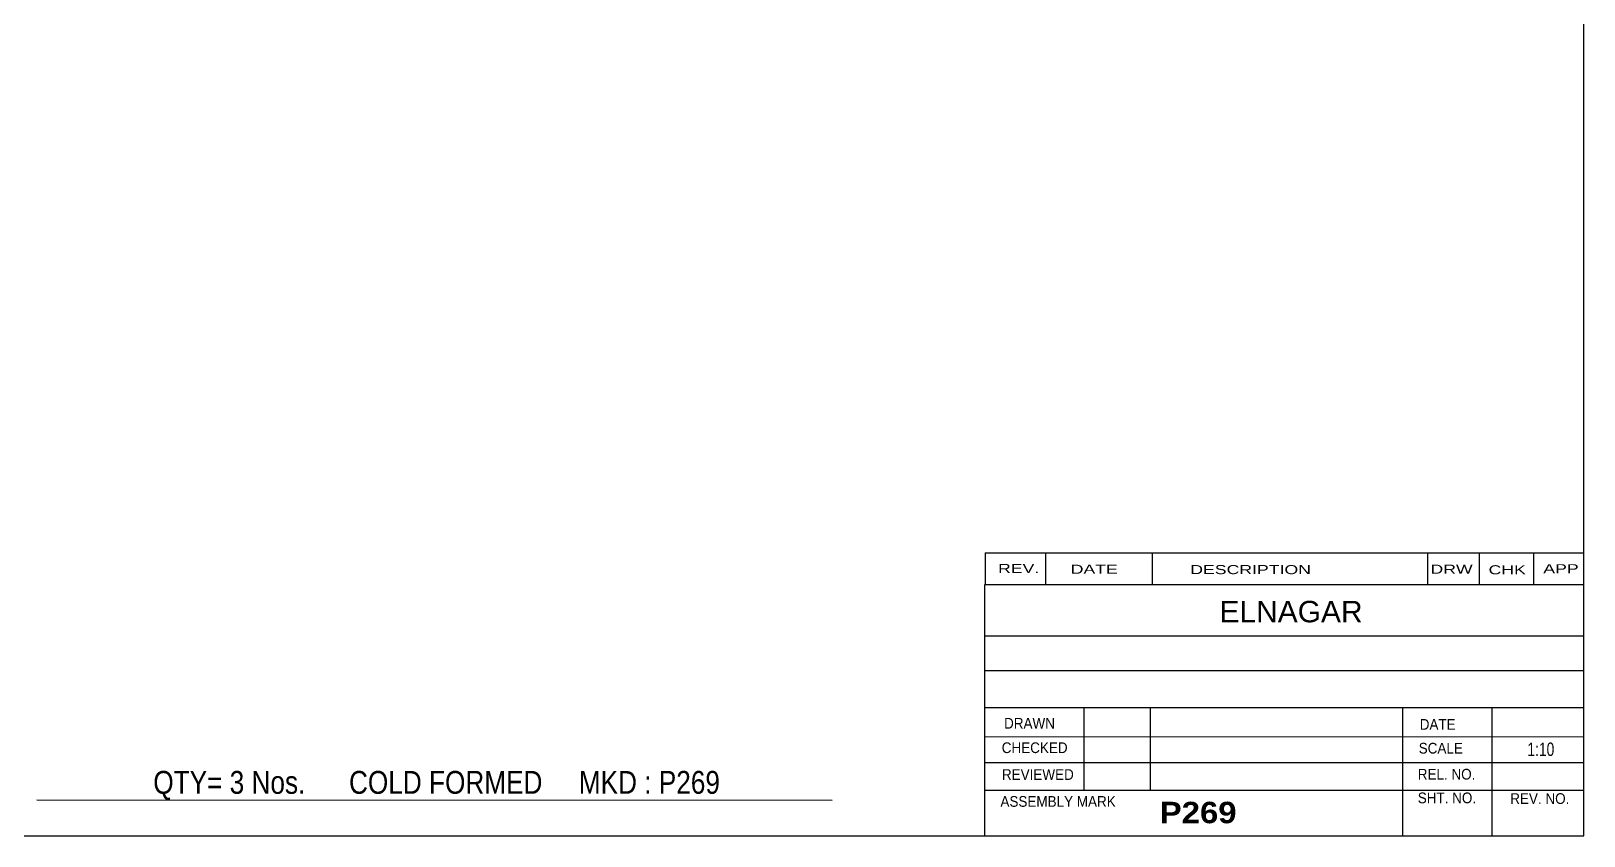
# Model space of a CAD drawing. Header units: millimetres. Extents: x -49 to 353, y -184 to 93.
# Drawn here: x 126.3 to 353.2, y -183.9 to -66.3 of the extents above; entities that cross this region are included whole.
import ezdxf

# ---------------------------------------------------------------- set-up
doc = ezdxf.new("R2010")
doc.units = ezdxf.units.MM
doc.styles.add('Arial', font='ARIAL.TTF', dxfattribs={"height": 0.2})
doc.styles.add('Arial Bold', font='ARIALBD.TTF', dxfattribs={"height": 0.2})
doc.styles.add('Arial Narrow', font='ARIALN.TTF', dxfattribs={"height": 0.2})

# ---------------------------------------------------------------- blocks, each defined once
blk = doc.blocks.new('Unknown-628700932-1200')
at = {"color": 5, "linetype": 'Continuous'}
for p, q in [((353.24, -183.93), (353.24, 93.07)), ((-46.76, -183.93), (353.24, -183.93))]:
    blk.add_line(p, q, dxfattribs=at)
blk = doc.blocks.new('CBS_CALLOFF-628700932-3298')
at = {"color": 7, "linetype": 'Continuous'}
blk.add_line((127.12, -178.66), (243.35, -178.68), dxfattribs=at)
at = {"color": 3, "linetype": 'Continuous', "style": 'Arial Narrow'}
blk.add_text('QTY= 3 Nos.      COLD FORMED     MKD : P269', height=3.3405, dxfattribs=at).set_placement((144.12, -177.77))
blk = doc.blocks.new('CBS_NAME_BLOG-628700932-3299')
at = {"color": 7, "linetype": 'Continuous'}
for p, q in [((265.65, -147.18), (353.17, -147.18)), ((265.65, -183.88), (265.65, -147.18)), ((265.65, -154.71), (353.17, -154.71)), ((265.72, -159.77), (353.24, -159.77)), ((265.65, -165.14), (353.17, -165.14)), ((280.17, -177.24), (280.17, -165.15)), ((289.86, -177.22), (289.86, -165.15)), ((326.77, -183.88), (326.77, -165.15)), ((339.82, -183.88), (339.82, -165.14)), ((265.66, -169.44), (353.24, -169.42)), ((265.65, -173.18), (353.17, -173.18)), ((265.65, -177.23), (353.17, -177.23)), ((265.65, -183.93), (353.24, -183.93))]:
    blk.add_line(p, q, dxfattribs=at)
at = {"color": 3, "linetype": 'Continuous', "style": 'Arial'}
blk.add_text('ELNAGAR', height=3.133, dxfattribs=at).set_placement((299.97, -152.71))
at = {"color": 3, "linetype": 'Continuous'}
for s, height, style, width, p in [('DRAWN', 1.566, 'Arial', 0.9, (268.48, -168.25)), ('DATE', 1.566, 'Arial', 0.9, (329.24, -168.41)), ('CHECKED', 1.566, 'Arial', 0.9, (268.14, -171.82)), ('SCALE', 1.566, 'Arial', 0.9, (329.09, -171.89)), ('1:10', 1.957, 'Arial Narrow', 0.9, (344.98, -172.24)), ('REVIEWED', 1.566, 'Arial', 0.9, (268.17, -175.74)), ('REL. NO.', 1.566, 'Arial', 0.9, (328.95, -175.69)), ('ASSEMBLY MARK', 1.5663, 'Arial', 0.9, (267.95, -179.67)), ('P269', 3.131, 'Arial Bold', 1.1, (291.23, -182.07)), ('SHT. NO.', 1.566, 'Arial', 0.9, (328.95, -179.15)), ('REV. NO.', 1.566, 'Arial', 0.9, (342.47, -179.25))]:
    blk.add_text(s, height=height, dxfattribs=dict(at, style=style, width=width)).set_placement(p)
blk = doc.blocks.new('CBS_REVISION-628700932-3300')
at = {"color": 7, "linetype": 'Continuous'}
for p, q in [((265.73, -142.54), (265.73, -147.18)), ((265.73, -142.55), (353.23, -142.55)), ((274.53, -142.55), (274.53, -147.18)), ((290.13, -142.55), (290.13, -147.11)), ((330.38, -142.55), (330.38, -147.17)), ((337.92, -142.55), (337.92, -147.18)), ((345.87, -142.55), (345.87, -147.18)), ((265.73, -147.18), (353.23, -147.18))]:
    blk.add_line(p, q, dxfattribs=at)
at = {"color": 7, "style": 'Arial Narrow', "width": 1.7}
for s, height, p in [('REV.', 1.326, (267.6, -145.5)), ('DATE', 1.326, (278.22, -145.62)), ('DESCRIPTION', 1.3257, (295.7, -145.67)), ('DRW', 1.326, (330.81, -145.61)), ('CHK', 1.326, (339.3, -145.7)), ('APP', 1.326, (347.3, -145.54))]:
    blk.add_text(s, height=height, dxfattribs=at).set_placement(p)

msp = doc.modelspace()

# ---------------------------------------------------------------- block references
for name in ['Unknown-628700932-1200', 'CBS_REVISION-628700932-3300', 'CBS_NAME_BLOG-628700932-3299', 'CBS_CALLOFF-628700932-3298']:
    msp.add_blockref(name, (0, 0))

doc.saveas('drawing.dxf')
